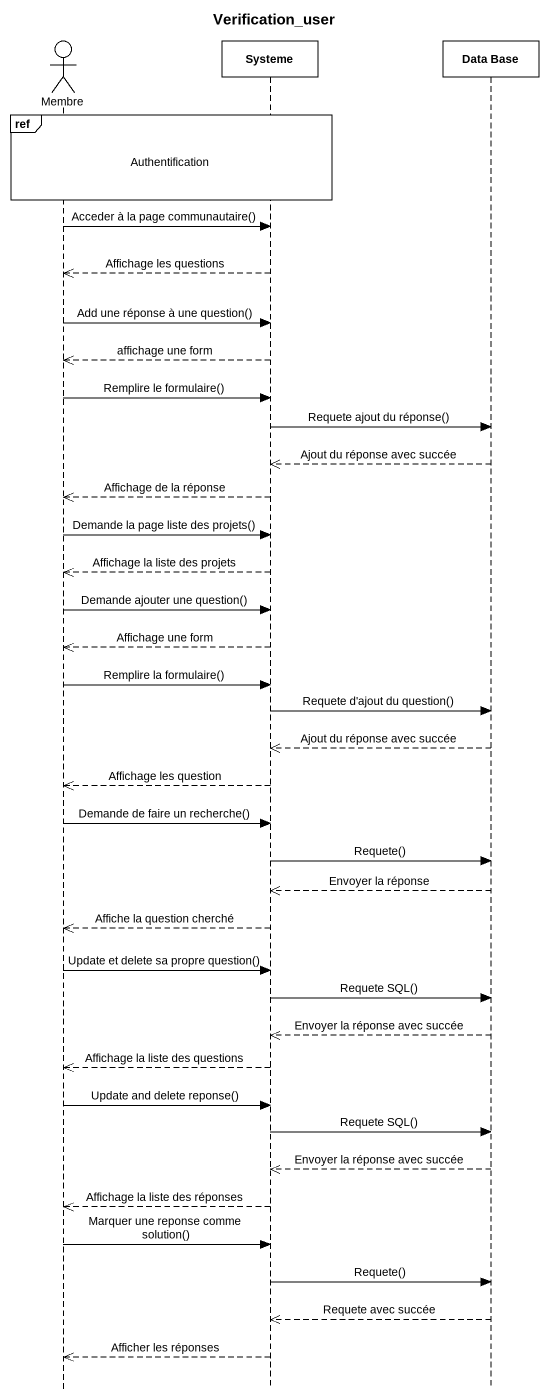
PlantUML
@startuml
title Verification_user
hide footbox
actor Membre
participant Systeme
participant "Data Base" as Data_Base

ref over Membre, Systeme : Authentification
Membre -> Systeme : Acceder à la page communautaire()
Systeme -->> Membre : Affichage les questions
Membre -> Systeme : Add une réponse à une question()
Systeme -->> Membre : affichage une form
Membre -> Systeme : Remplire le formulaire()
Systeme -> Data_Base : Requete ajout du réponse()
Data_Base -->> Systeme : Ajout du réponse avec succée
Systeme -->> Membre : Affichage de la réponse
Membre -> Systeme : Demande la page liste des projets()
Systeme -->> Membre : Affichage la liste des projets
Membre -> Systeme : Demande ajouter une question()
Systeme -->> Membre : Affichage une form
Membre -> Systeme : Remplire la formulaire()
Systeme -> Data_Base : Requete d'ajout du question()
Data_Base -->> Systeme : Ajout du réponse avec succée
Systeme -->> Membre : Affichage les question
Membre -> Systeme : Demande de faire un recherche()
Systeme -> Data_Base : Requete()
Data_Base -->> Systeme : Envoyer la réponse
Systeme -->> Membre : Affiche la question cherché
Membre -> Systeme : Update et delete sa propre question()
Systeme -> Data_Base : Requete SQL()
Data_Base -->> Systeme : Envoyer la réponse avec succée
Systeme -->> Membre : Affichage la liste des questions
Membre -> Systeme : Update and delete reponse()
Systeme -> Data_Base : Requete SQL()
Data_Base -->> Systeme : Envoyer la réponse avec succée
Systeme -->> Membre : Affichage la liste des réponses
Membre -> Systeme : Marquer une reponse comme solution()
Systeme -> Data_Base : Requete()
Data_Base -->> Systeme : Requete avec succée
Systeme -->> Membre : Afficher les réponses
@enduml
